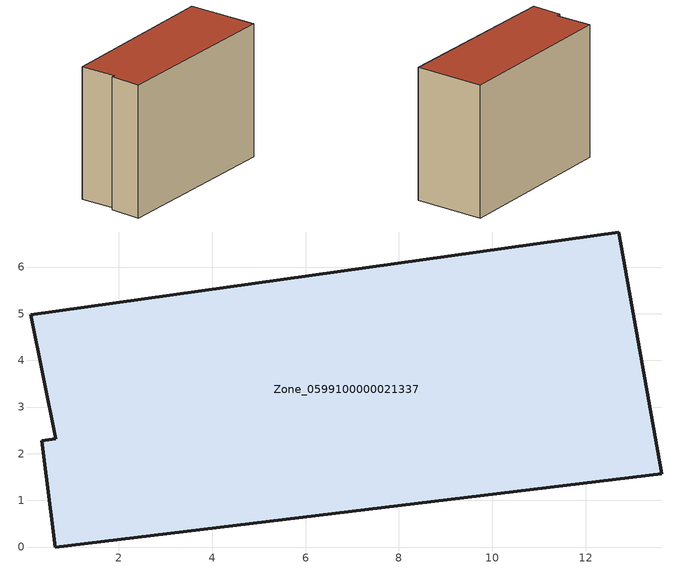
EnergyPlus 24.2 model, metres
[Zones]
Zone_0599100000021337
 floor ground (C_G): 0.12,4.98 12.71,6.75 13.63,1.57 0.64,0 0.35,2.28 0.65,2.32 z0
 wall outside (C_F): 13.63,1.57 12.71,6.75 0.12,4.98 0.65,2.32 0.35,2.28 0.64,0 13.63,1.57 z0:10.19
 roof outside (C_R): 12.71,6.75 0.12,4.98 0.65,2.32 0.35,2.28 0.64,0 13.63,1.57 z10.19
[BUILDING]
Pand.0599100000021337: North Axis=0; Terrain=City; Loads Convergence Tolerance Value=0.04; Temperature Convergence Tolerance Value=0.4; Solar Distribution=FullExterior; Maximum Number of Warmup Days=25; Minimum Number of Warmup Days=1
[Site:Location]
Rotterdam.The.Hague.AP_ZH_NLD Design_Conditions: Latitude=51.96; Longitude=4.45; Time Zone=1; Elevation=-4.5
[SITE:GROUNDTEMPERATURE:BUILDINGSURFACE]
18, 18, 18, 18, 18, 18, 18, 18, 18, 18, 18, 18
[MATERIAL] Thermal Absorptance=0.9; Solar Absorptance=0.7; Visible Absorptance=0.7
Name | Roughness | Thickness | Conductivity | Density | Specific Heat
G.TI.1946 | MediumSmooth | 0.15 | 1 | 540 | 1210
F.TI.1946 | Rough | 0.3 | 0.857143 | 1920 | 840
R.TI.1946 | MediumRough | 0.2 | 0.1 | 1500 | 1000
[CONSTRUCTION]
C_G: G.TI.1946
C_F: F.TI.1946
C_R: R.TI.1946
[ZONE]
Zone_0599100000021337: Type=1; Multiplier=1; Ceiling Height=Autocalculate; Volume=Autocalculate; Floor Area=autocalculate; Part of Total Floor Area=Yes
[ZONEINFILTRATION:DESIGNFLOWRATE]
Infil_Zone_0599100000021337: Zone or ZoneList or Space or SpaceList=Zone_0599100000021337; Schedule=AlwaysOn; Design Flow Rate Calculation Method=Flow/Area; Flow Rate per Floor Area=0.003; Constant Term Coefficient=1; Temperature Term Coefficient=0; Velocity Term Coefficient=0; Velocity Squared Term Coefficient=0
[HVACTEMPLATE:ZONE:IDEALLOADSAIRSYSTEM]
Zone_0599100000021337: Maximum Heating Supply Air Temperature=50; Minimum Cooling Supply Air Temperature=13; Maximum Heating Supply Air Humidity Ratio=0.0156; Minimum Cooling Supply Air Humidity Ratio=0.0077; Heating Limit=NoLimit; Cooling Limit=NoLimit; Dehumidification Control Type=ConstantSensibleHeatRatio; Cooling Sensible Heat Ratio=0.7; Dehumidification Setpoint=60; Humidification Control Type=None; Humidification Setpoint=30; Outdoor Air Method=None; Outdoor Air Flow Rate per Person=0.00944; Outdoor Air Flow Rate per Zone Floor Area=0; Outdoor Air Flow Rate per Zone=0; Demand Controlled Ventilation Type=None; Outdoor Air Economizer Type=NoEconomizer; Heat Recovery Type=None; Sensible Heat Recovery Effectiveness=0.7; Latent Heat Recovery Effectiveness=0.65
[ZONECONTROL:THERMOSTAT]
ThermostatControl_Zone_0599100000021337: Zone or ZoneList=Zone_0599100000021337; Control Type Schedule=DualSetpointControlType; Control 1=Thermostat_Zone_0599100000021337; Temperature Difference Between Cutout And Setpoint=0
[THERMOSTATSETPOINT:DUALSETPOINT]
Thermostat_Zone_0599100000021337: Heating Setpoint Temperature Schedule=HeatingSetpoint_Zone_0599100000021337; Cooling Setpoint Temperature Schedule=CoolingSetpoint_Zone_0599100000021337
[SCHEDULE:COMPACT]
HeatingSetpoint_Zone_0599100000021337: Through: 12/31, For: AllDays, Until: 24:00, 21
CoolingSetpoint_Zone_0599100000021337: Through: 12/31, For: AllDays, Until: 24:00, 24
DualSetpointControlType: Through: 12/31, For: AllDays, Until: 24:00, 4
AlwaysOn: Through: 12/31, For: AllDays, Until: 24:00, 1
